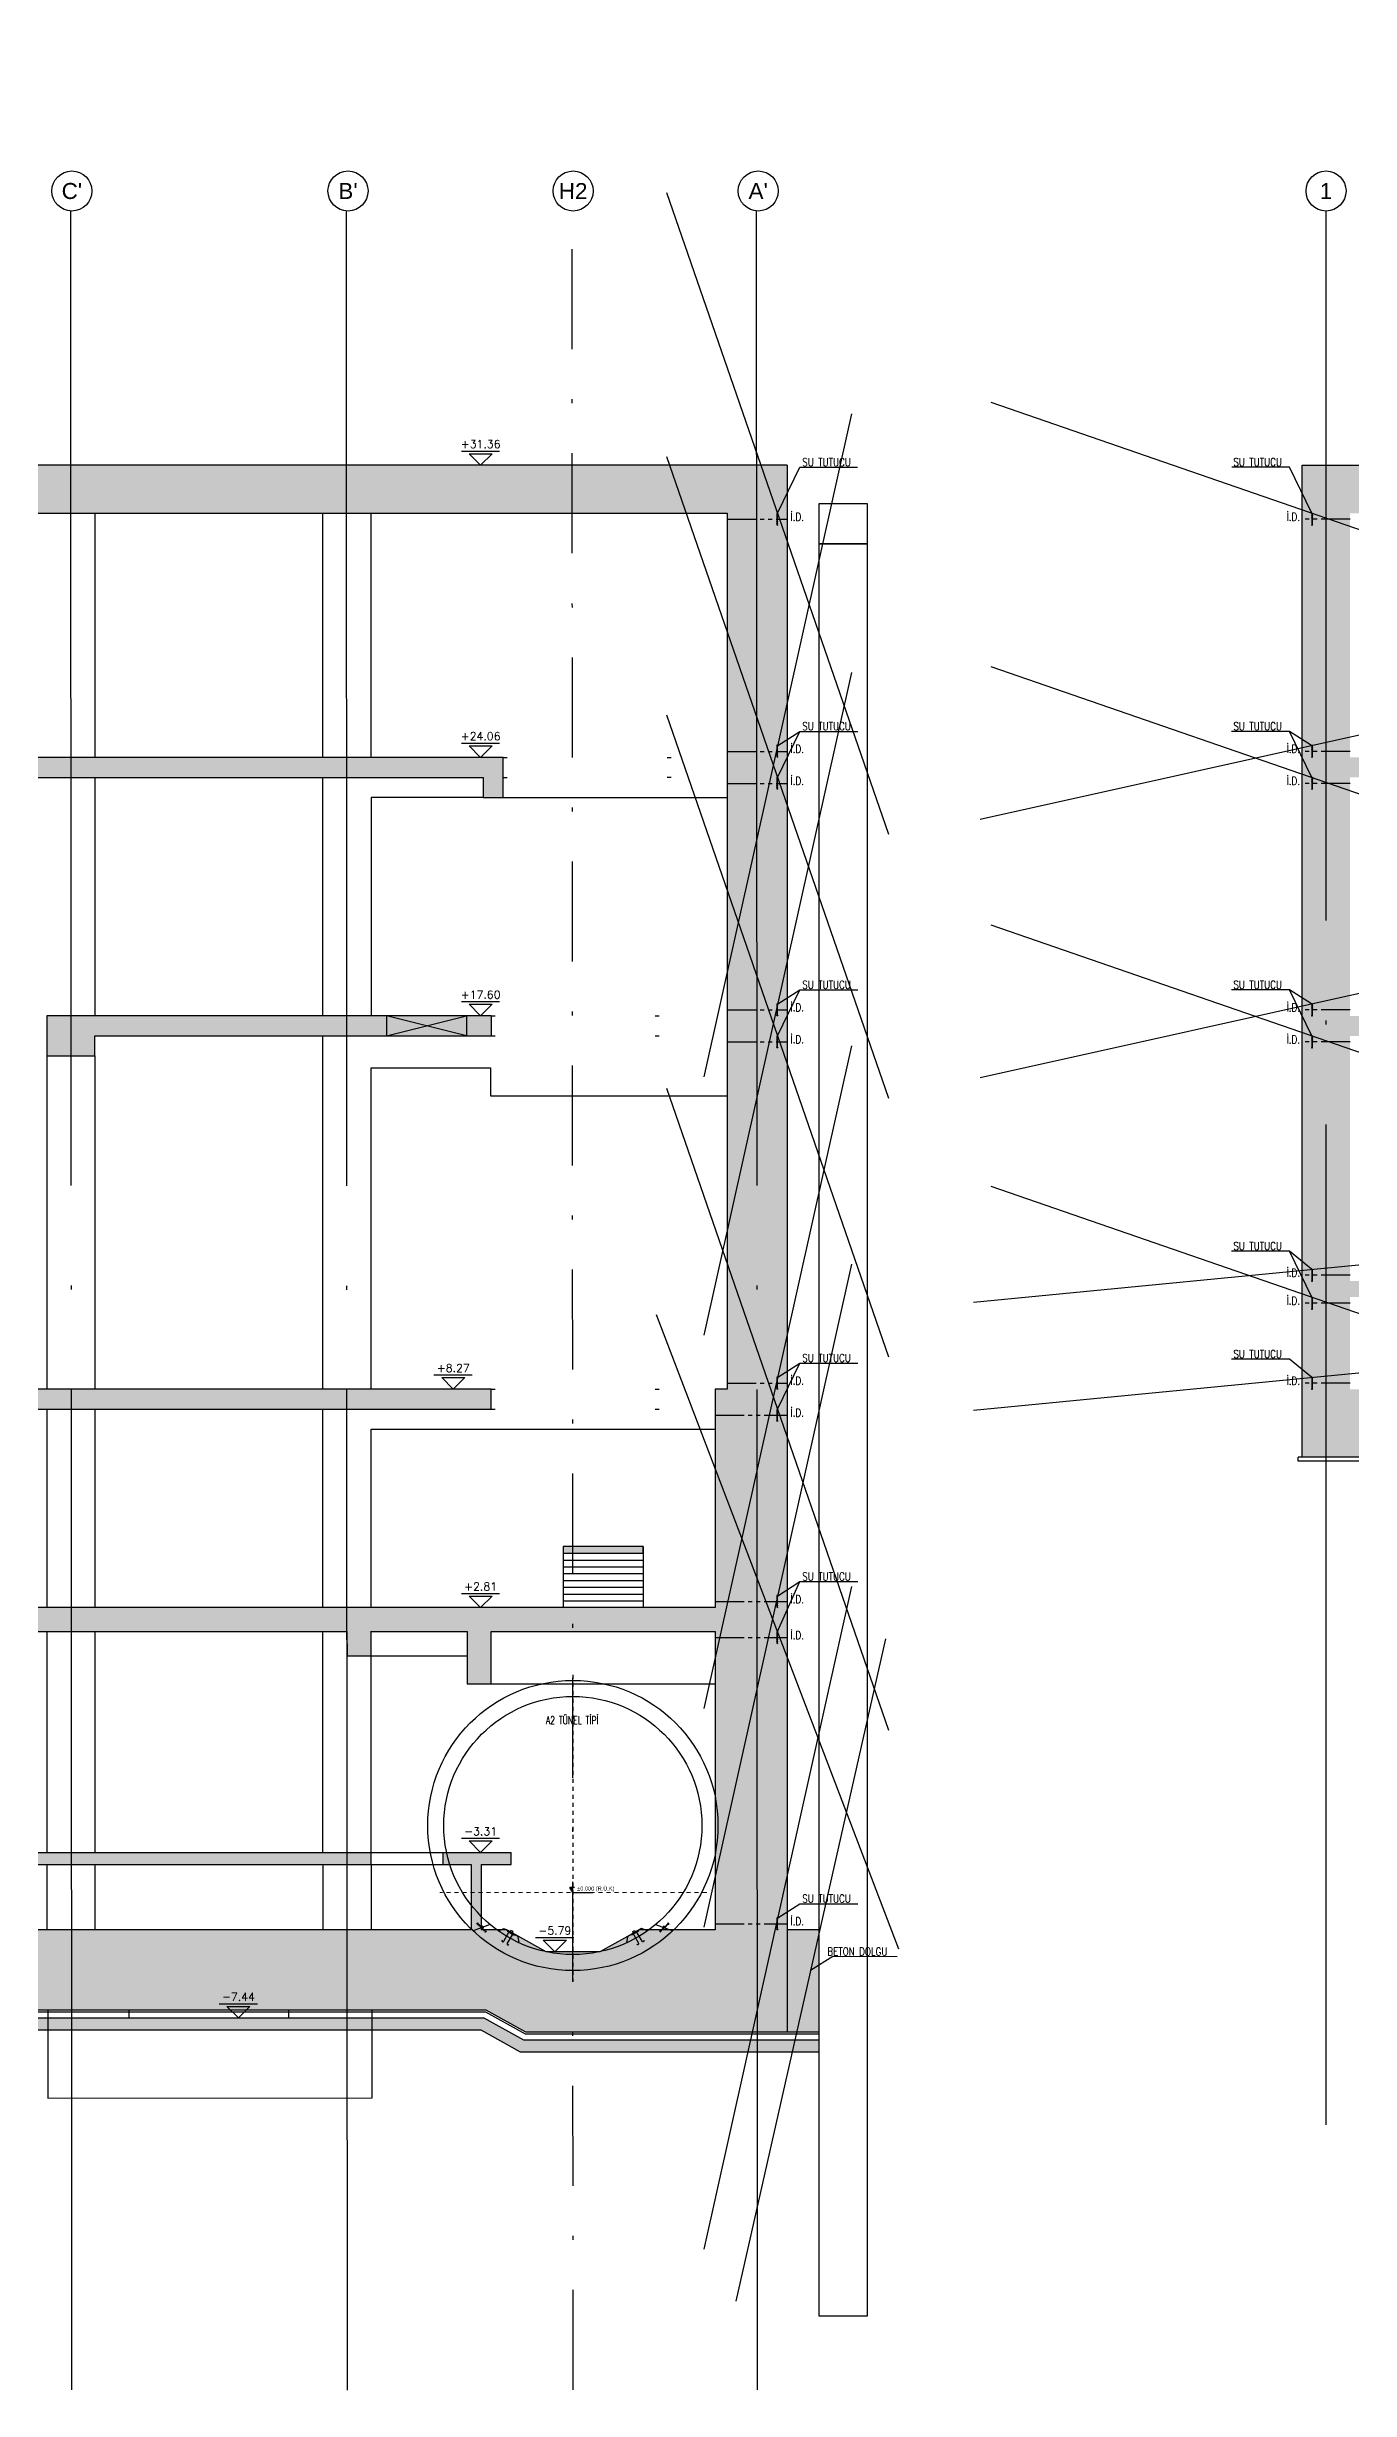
# Model space of a CAD drawing. Header units: millimetres. Extents: x 400408 to 401363, y 4543987 to 4544157.
# Drawn here: x 400612.6 to 400645.2, y 4544012.9 to 4544071.5 of the extents above; entities that cross this region are included whole.
import ezdxf
from ezdxf.enums import TextEntityAlignment as Align

# ---------------------------------------------------------------- set-up
doc = ezdxf.new("R2010")
doc.units = ezdxf.units.MM
for name, pattern in [('ACAD_ISO05W100', [33, 24, -3, 0, -3, 0, -3]), ('AKS', [3, 2.5, -0.25, 0, -0.25]), ('CIZGI', [0.4, 0.25, -0.15]), ('CONTINU', [0]), ('DASHDOT', [1, 0.5, -0.25, 0, -0.25]), ('DASHDOT2', [0.5, 0.25, -0.125, 0, -0.125]), ('Dot', [4, 0, -4]), ('HIDDEN2', [4.7625, 3.175, -1.5875])]:
    doc.linetypes.add(name, pattern=pattern)
for name, color, linetype in [('aks prota', 2, 'AKS'), ('AXIS', 8, 'DASHDOT2'), ('caks prota', 4, 'Continuous'), ('görünüş prota', 4, 'Continuous'), ('inşaat derzi prota', 11, 'Continuous'), ('KALIP', 1, 'Continuous'), ('kesik prota', 2, 'CIZGI'), ('kesit prota', 1, 'Continuous'), ('kesit tarama prota', 252, 'Continuous'), ('KOT', 7, 'Continuous'), ('kot prota', 4, 'Continuous'), ('LINE V2', 7, 'Continuous'), ('not prota', 2, 'Continuous'), ('not yazısı prota', 6, 'Continuous'), ('not çizgisi prota', 4, 'Continuous'), ('OLCU', 5, 'Continuous'), ('PRT-AL-TUNEL_EKSENI', 14, 'DASHDOT2'), ('PRT-CST-rc_level', 6, 'Continuous'), ('PRT-CST-rc_levermark', 4, 'Continuous'), ('st_s_su tutucu', 2, 'Continuous'), ('st_s_ölçü', 4, 'Continuous'), ('taks prota', 7, 'Continuous'), ('WATER STOP_B', 5, 'Continuous')]:
    doc.layers.add(name, color=color, linetype=linetype)
doc.layers.add('PRT-Geo-Axis', color=12, linetype='DASHDOT', lineweight=18)
doc.layers.add('PRT-KD-kazik', color=172, linetype='Continuous', lineweight=25)
doc.styles.add('OLCU', font='romanstw.shx')
doc.styles.add('SIMPLXTW', font='simplxtw.shx', dxfattribs={"width": 0.6, "height": 125})
doc.styles.add('TAKS', font='Arial Unicode.ttf')
doc.styles.add('TEXT250', font='romanstw.shx', dxfattribs={"width": 0.8, "height": 25})
doc.styles.add('TSIMPLEX', font='romanstw.shx')
doc.styles.add('TUNNELCONSULT', font='Arial.ttf')
doc.dimstyles.new('1-50', dxfattribs={"dimtxt": 10, "dimasz": 4, "dimexe": 4, "dimexo": 8, "dimgap": 4, "dimtad": 1, "dimdec": 1, "dimrnd": 0.05, "dimzin": 9, "dimdsep": 46, "dimtxsty": 'OLCU', "dimblk1": 'OBLIQUE', "dimblk2": 'OBLIQUE', "dimsah": 1, "dimcen": 2, "dimdle": 4, "dimclrd": 4, "dimclre": 4, "dimclrt": 3, "dimadec": 1, "dimazin": 0, "dimtfac": 1, "dimtdec": 1, "dimtix": 1, "dimtmove": 2, "dimatfit": 3, "dimldrblk": 'OBLIQUE', "dimfxl": 1, "dimtvp": 1, "dimtolj": 1, "dimtzin": 1, "dimarcsym": 0})

# ---------------------------------------------------------------- blocks, each defined once
blk = doc.blocks.new('KOTK5')
at = {"layer": 'PRT-CST-rc_levermark'}
blk.add_line((217, 160), (-213, 160), dxfattribs=at)
blk.add_lwpolyline([(130, 130), (-130, 130), (0, 0)], close=True, dxfattribs=at)
at = {"layer": 'PRT-CST-rc_level', "style": 'OLCU'}
blk.add_attdef('000.00', text='', height=90, dxfattribs=at).set_placement((0, 193), align=Align.CENTER)
blk = doc.blocks.new('_Oblique')
at = {"layer": 'st_s_ölçü', "lineweight": -2}
blk.add_line((-0.5, -0.5), (0.5, 0.5), dxfattribs=at)
blk = doc.blocks.new('D')
at = {"layer": 'st_s_su tutucu', "linetype": 'CONTINU', "ltscale": 0.2}
for p, q in [((-39988, 52508), (-39993, 52508)), ((-39993, 52508), (-39993, 52507)), ((-39993, 52507), (-39991, 52506)), ((-39991, 52499), (-39992, 52499)), ((-39992, 52499), (-39992, 52498)), ((-39992, 52498), (-39991, 52498)), ((-39991, 52489), (-39992, 52489)), ((-39992, 52489), (-39992, 52488)), ((-39992, 52488), (-39991, 52488)), ((-39991, 52479), (-39992, 52479)), ((-39992, 52479), (-39992, 52478)), ((-39992, 52478), (-39991, 52478)), ((-39991, 52506), (-39991, 52499)), ((-39991, 52498), (-39991, 52489)), ((-39991, 52488), (-39991, 52479)), ((-39991, 52469), (-39991, 52478)), ((-39990, 52506), (-39988, 52507)), ((-39990, 52499), (-39990, 52506)), ((-39989, 52499), (-39990, 52499)), ((-39990, 52489), (-39990, 52498)), ((-39990, 52498), (-39989, 52498)), ((-39989, 52489), (-39990, 52489)), ((-39990, 52479), (-39990, 52488)), ((-39990, 52488), (-39989, 52488)), ((-39989, 52479), (-39990, 52479)), ((-39990, 52478), (-39989, 52478)), ((-39990, 52478), (-39990, 52469)), ((-39989, 52498), (-39989, 52499)), ((-39989, 52488), (-39989, 52489)), ((-39989, 52478), (-39989, 52479)), ((-39988, 52507), (-39988, 52508)), ((-39993, 52449), (-39991, 52450)), ((-39993, 52448), (-39993, 52449)), ((-39988, 52448), (-39993, 52448)), ((-39992, 52468), (-39992, 52469)), ((-39992, 52469), (-39991, 52469)), ((-39991, 52468), (-39992, 52468)), ((-39992, 52458), (-39992, 52459)), ((-39992, 52459), (-39991, 52459)), ((-39991, 52458), (-39992, 52458)), ((-39991, 52459), (-39991, 52468)), ((-39991, 52450), (-39991, 52458)), ((-39990, 52469), (-39989, 52469)), ((-39989, 52468), (-39990, 52468)), ((-39990, 52468), (-39990, 52459)), ((-39990, 52459), (-39989, 52459)), ((-39989, 52458), (-39990, 52458)), ((-39990, 52458), (-39990, 52450)), ((-39990, 52450), (-39988, 52449)), ((-39989, 52469), (-39989, 52468)), ((-39989, 52459), (-39989, 52458)), ((-39988, 52449), (-39988, 52448))]:
    blk.add_line(p, q, dxfattribs=at)
blk = doc.blocks.new('KESITKOT')
at = {"layer": 'KOT', "linetype": 'Continuous'}
h = blk.add_hatch(dxfattribs=at)
h.set_pattern_fill('ANSI31', color=5, scale=200, angle=45, style=0)
h.set_pattern_definition([(90, (63253.653, -35392.017), (25, 5e-15), [])])
h.paths.add_polyline_path([(-150, 260), (0, 260), (0, 0)])
at = {"layer": 'KOT', "color": 4, "linetype": 'Continuous'}
for p, q in [((75, 260), (-150, 260)), ((0, 0), (-150, 260)), ((0, 0), (0, 520)), ((0, 0), (1000, 0))]:
    blk.add_line(p, q, dxfattribs=at)
at = {"layer": 'KOT', "color": 7, "linetype": 'Continuous', "style": 'SIMPLXTW', "width": 0.7}
blk.add_attdef('%%P0.000', (216, 100), '', height=200, dxfattribs=at)
blk = doc.blocks.new('A$C05c5180b')
at = {"layer": 'AXIS', "color": 8, "linetype": 'DASHDOT', "ltscale": 3}
blk.add_line((909, 7722), (909, 60), dxfattribs=at)
at = {"layer": 'KALIP'}
for p, q in [((-1158, 1480), (-1585, 1325)), ((-955, 1324), (-806, 1383)), ((-806, 1383), (-459, 1183)), ((-435, 1024), (-459, 1183)), ((2254, 1024), (2278, 1183)), ((2624, 1383), (2278, 1183)), ((2774, 1324), (2624, 1383)), ((2977, 1480), (3404, 1325))]:
    blk.add_line(p, q, dxfattribs=at)
at = {"layer": 'KALIP', "elevation": 0}
for points in [[(-638, 1333), (-658, 1298), (-606, 1268), (-586, 1303)], [(2457, 1333), (2477, 1298), (2425, 1268), (2405, 1303)]]:
    blk.add_lwpolyline(points, close=True, dxfattribs=at)
at = {"layer": 'KALIP'}
for radius in [3625, 3225]:
    blk.add_circle((909, 3955), radius, dxfattribs=at)
at = {"layer": 'LINE V2', "color": 4, "elevation": 0}
for points in [[(-861, 1086, 1), (-818, 1061), (-696, 1274, -0.414214), (-668, 1281), (-616, 1251, -0.414214), (-609, 1224), (-731, 1011, 1), (-688, 986, -1)], [(2680, 1086, -1), (2637, 1061), (2514, 1274, 0.414214), (2487, 1281), (2435, 1251, 0.414214), (2428, 1224), (2550, 1011, -1), (2507, 986, 1)]]:
    blk.add_lwpolyline(points, format="xyb", dxfattribs=at)
for points in [[(-729, 1316), (-556, 1216), (-546, 1233), (-719, 1333)], [(2548, 1316), (2374, 1216), (2364, 1233), (2538, 1333)]]:
    blk.add_lwpolyline(points, close=True, dxfattribs=at)
at = {"layer": 'PRT-Geo-Axis', "linetype": 'DASHDOT', "ltscale": 3}
blk.add_line((4252, 2280), (-2415, 2280), dxfattribs=at)
at = {"layer": 'WATER STOP_B', "color": 3}
for points in [[(-1339, 1405, 0.57735), (-1339, 1408), (-1368, 1436, 0.57735), (-1371, 1435), (-1378, 1408, -0.57735), (-1381, 1407), (-1419, 1444), (-1424, 1439), (-1427, 1443), (-1422, 1447), (-1450, 1474), (-1454, 1469), (-1458, 1472), (-1453, 1477), (-1470, 1493), (-1488, 1490), (-1492, 1494), (-1467, 1520), (-1463, 1515), (-1466, 1498), (-1449, 1481), (-1444, 1486), (-1441, 1483), (-1445, 1478), (-1418, 1452), (-1414, 1457), (-1410, 1453), (-1415, 1448), (-1383, 1418, 0.57735), (-1380, 1419), (-1374, 1445, -0.57735), (-1370, 1446), (-1329, 1405, -0.57735), (-1330, 1402), (-1355, 1395, 0.57735), (-1356, 1392), (-1324, 1361), (-1320, 1366), (-1316, 1363), (-1321, 1358), (-1294, 1332), (-1289, 1337), (-1285, 1333), (-1290, 1328), (-1273, 1312), (-1255, 1316), (-1251, 1312), (-1276, 1286), (-1280, 1290), (-1277, 1308), (-1294, 1324), (-1299, 1319), (-1302, 1323), (-1298, 1327), (-1325, 1354), (-1330, 1349), (-1333, 1352), (-1328, 1357), (-1366, 1394, -0.57735), (-1366, 1397)], [(3158, 1405, -0.57735), (3157, 1408), (3186, 1436, -0.57735), (3190, 1435), (3196, 1408, 0.57735), (3200, 1407), (3238, 1444), (3242, 1439), (3246, 1443), (3241, 1447), (3268, 1474), (3273, 1469), (3277, 1472), (3272, 1477), (3289, 1493), (3307, 1490), (3311, 1494), (3286, 1520), (3282, 1515), (3285, 1498), (3268, 1481), (3263, 1486), (3260, 1483), (3264, 1478), (3237, 1452), (3232, 1457), (3229, 1453), (3234, 1448), (3202, 1418, -0.57735), (3199, 1419), (3193, 1445, 0.57735), (3189, 1446), (3148, 1405, 0.57735), (3148, 1402), (3174, 1395, -0.57735), (3174, 1392), (3143, 1361), (3138, 1366), (3135, 1363), (3140, 1358), (3112, 1332), (3108, 1337), (3104, 1333), (3109, 1328), (3092, 1312), (3074, 1316), (3070, 1312), (3095, 1286), (3099, 1290), (3096, 1308), (3113, 1324), (3118, 1319), (3121, 1323), (3117, 1327), (3144, 1354), (3148, 1349), (3152, 1352), (3147, 1357), (3185, 1394, 0.57735), (3184, 1397)]]:
    blk.add_lwpolyline(points, format="xyb", close=True, dxfattribs=at)
at = {"layer": 'OLCU'}
ref = blk.add_blockref('KESITKOT', (909, 2280), dxfattribs=dict(at, xscale=0.4999999999987873, yscale=0.4999999999987873, zscale=0.4999999999987873))
ref.add_attrib('%%P0.000', '%%P0.000 (R.Ü.K)', (1017, 2330), dxfattribs={"layer": 'KOT', "color": 1, "linetype": 'Continuous', "height": 100, "style": 'TUNNELCONSULT'})
at = {"layer": 'not prota', "style": 'TEXT250', "width": 0.7}
blk.add_text('A2 TÜNEL TİPİ', height=200, dxfattribs=at).set_placement((891, 6585), align=Align.MIDDLE_CENTER)

msp = doc.modelspace()

# ---------------------------------------------------------------- hatches: boundary and pattern name
at = {"layer": 'kesit tarama prota'}
h = msp.add_hatch(color=256, dxfattribs=at)
h.dxf.hatch_style = 1
h.paths.add_polyline_path([(400730.413, 4544024.445), (400706.148, 4544024.445), (400706.148, 4544026.075), (400751.913, 4544026.075), (400751.913, 4544024.445), (400731.753, 4544024.445), (400731.753, 4544021.895), (400765.354, 4544021.895), (400765.354, 4544024.445), (400765.354, 4544037.955), (400765.328, 4544037.955), (400765.328, 4544040.255), (400765.828, 4544040.255), (400765.828, 4544040.455), (400768.207, 4544040.455), (400768.207, 4544037.955), (400765.354, 4544037.955), (400765.354, 4544036.255), (400785.382, 4544036.255), (400786.592, 4544032.505), (400794.689, 4544032.505), (400794.689, 4544061.045), (400786.587, 4544061.045), (400786.587, 4544063.705), (400783.989, 4544063.705), (400783.989, 4544061.045), (400779.689, 4544061.045), (400779.689, 4544064.215), (400779.389, 4544064.215), (400779.389, 4544059.845), (400783.789, 4544059.845), (400783.789, 4544053.745), (400783.789, 4544053.245), (400783.789, 4544047.285), (400783.789, 4544046.785), (400783.789, 4544037.955), (400768.507, 4544037.955), (400768.507, 4544040.255), (400781.989, 4544040.255), (400781.989, 4544040.655), (400765.628, 4544040.655), (400765.628, 4544040.455), (400765.328, 4544040.455), (400765.328, 4544040.845), (400765.028, 4544040.845), (400765.028, 4544041.015), (400764.728, 4544041.015), (400764.728, 4544041.185), (400764.428, 4544041.185), (400764.428, 4544041.355), (400764.128, 4544041.355), (400764.128, 4544041.525), (400763.828, 4544041.525), (400763.828, 4544041.695), (400763.528, 4544041.695), (400763.528, 4544041.865), (400763.228, 4544041.865), (400763.228, 4544042.035), (400762.928, 4544042.035), (400762.928, 4544042.205), (400762.628, 4544042.205), (400762.628, 4544042.375), (400762.328, 4544042.375), (400762.328, 4544042.545), (400762.028, 4544042.545), (400762.028, 4544042.715), (400761.728, 4544042.715), (400761.728, 4544042.885), (400760.528, 4544042.885), (400760.528, 4544043.055), (400760.228, 4544043.055), (400760.228, 4544043.225), (400759.928, 4544043.225), (400759.928, 4544043.395), (400759.628, 4544043.395), (400759.628, 4544043.565), (400759.328, 4544043.565), (400759.328, 4544043.735), (400759.028, 4544043.735), (400759.028, 4544043.905), (400758.728, 4544043.905), (400758.728, 4544044.075), (400758.428, 4544044.075), (400758.428, 4544044.245), (400758.128, 4544044.245), (400758.128, 4544044.415), (400757.828, 4544044.415), (400757.828, 4544044.585), (400757.528, 4544044.585), (400757.528, 4544044.755), (400757.228, 4544044.755), (400757.228, 4544044.925), (400756.928, 4544044.925), (400756.928, 4544045.095), (400755.728, 4544045.095), (400755.728, 4544045.265), (400755.428, 4544045.265), (400755.428, 4544045.435), (400755.128, 4544045.435), (400755.128, 4544045.605), (400754.828, 4544045.605), (400754.828, 4544045.775), (400754.528, 4544045.775), (400754.528, 4544045.945), (400754.228, 4544045.945), (400754.228, 4544046.115), (400753.928, 4544046.115), (400753.928, 4544046.285), (400753.628, 4544046.285), (400753.628, 4544046.455), (400753.328, 4544046.455), (400753.328, 4544046.625), (400753.028, 4544046.625), (400753.028, 4544046.795), (400752.728, 4544046.795), (400752.728, 4544046.965), (400752.428, 4544046.965), (400752.428, 4544047.135), (400752.128, 4544047.135), (400752.128, 4544047.285), (400736.904, 4544047.285), (400736.904, 4544053.195), (400736.604, 4544053.195), (400736.604, 4544047.285), (400730.604, 4544047.285), (400730.604, 4544053.195), (400730.304, 4544053.195), (400730.304, 4544047.285), (400730.304, 4544047.185), (400730.054, 4544047.185), (400730.054, 4544047.285), (400714.794, 4544047.285), (400714.794, 4544046.785), (400749.578, 4544046.785), (400749.578, 4544045.285), (400753.9, 4544045.285), (400761.92, 4544040.655), (400717.094, 4544040.655), (400717.094, 4544040.255), (400762.407, 4544040.255), (400762.407, 4544037.955), (400741.624, 4544037.955), (400741.624, 4544040.205), (400741.324, 4544040.205), (400741.324, 4544037.955), (400724.324, 4544037.955), (400724.324, 4544040.205), (400724.024, 4544040.205), (400724.024, 4544037.955), (400717.194, 4544037.955), (400717.194, 4544036.955), (400762.292, 4544036.955), (400762.292, 4544032.495), (400717.194, 4544032.495), (400717.194, 4544030.995), (400715.094, 4544030.995), (400715.094, 4544032.495), (400697.783, 4544032.495), (400697.783, 4544032.295), (400697.483, 4544032.295), (400697.483, 4544032.685), (400697.193, 4544032.685), (400697.193, 4544032.855), (400696.903, 4544032.855), (400696.903, 4544033.025), (400696.613, 4544033.025), (400696.613, 4544033.195), (400696.323, 4544033.195), (400696.323, 4544033.365), (400696.033, 4544033.365), (400696.033, 4544033.535), (400695.743, 4544033.535), (400695.743, 4544033.705), (400695.453, 4544033.705), (400695.453, 4544033.875), (400695.163, 4544033.875), (400695.163, 4544034.045), (400694.873, 4544034.045), (400694.873, 4544034.215), (400694.583, 4544034.215), (400694.583, 4544034.385), (400694.293, 4544034.385), (400694.293, 4544034.555), (400694.003, 4544034.555), (400694.003, 4544034.725), (400693.713, 4544034.725), (400693.713, 4544034.895), (400693.423, 4544034.895), (400693.423, 4544035.065), (400693.133, 4544035.065), (400693.133, 4544035.235), (400691.643, 4544035.235), (400691.643, 4544035.405), (400691.353, 4544035.405), (400691.353, 4544035.575), (400691.063, 4544035.575), (400691.063, 4544035.745), (400690.773, 4544035.745), (400690.773, 4544035.915), (400690.483, 4544035.915), (400690.483, 4544036.085), (400690.193, 4544036.085), (400690.193, 4544036.255), (400689.903, 4544036.255), (400689.903, 4544036.425), (400689.613, 4544036.425), (400689.613, 4544036.595), (400689.323, 4544036.595), (400689.323, 4544036.765), (400689.033, 4544036.765), (400689.033, 4544036.935), (400688.743, 4544036.935), (400688.743, 4544037.105), (400688.453, 4544037.105), (400688.453, 4544037.275), (400688.163, 4544037.275), (400688.163, 4544037.445), (400687.873, 4544037.445), (400687.873, 4544037.615), (400687.583, 4544037.615), (400687.583, 4544037.785), (400687.293, 4544037.785), (400687.293, 4544037.955), (400685.803, 4544037.955), (400685.803, 4544038.125), (400685.513, 4544038.125), (400685.513, 4544038.295), (400685.223, 4544038.295), (400685.223, 4544038.465), (400684.933, 4544038.465), (400684.933, 4544038.635), (400684.643, 4544038.635), (400684.643, 4544038.805), (400684.353, 4544038.805), (400684.353, 4544038.975), (400684.063, 4544038.975), (400684.063, 4544039.145), (400683.773, 4544039.145), (400683.773, 4544039.315), (400683.483, 4544039.315), (400683.483, 4544039.485), (400683.193, 4544039.485), (400683.193, 4544039.655), (400682.903, 4544039.655), (400682.903, 4544039.825), (400682.613, 4544039.825), (400682.613, 4544039.995), (400682.323, 4544039.995), (400682.323, 4544040.165), (400682.033, 4544040.165), (400682.033, 4544040.335), (400681.743, 4544040.335), (400681.743, 4544040.505), (400681.453, 4544040.505), (400681.453, 4544040.655), (400654.889, 4544040.655), (400654.889, 4544046.785), (400662.439, 4544046.785), (400662.439, 4544047.285), (400654.889, 4544047.285), (400654.889, 4544053.245), (400691.35, 4544053.245), (400691.35, 4544053.745), (400654.889, 4544053.745), (400654.889, 4544059.845), (400673.196, 4544059.845), (400673.196, 4544062.425), (400672.896, 4544062.425), (400672.896, 4544061.045), (400654.689, 4544061.045), (400654.689, 4544061.575), (400652.089, 4544061.575), (400652.089, 4544061.045), (400643.989, 4544061.045), (400643.989, 4544036.255), (400655.78, 4544036.255), (400656.989, 4544032.505), (400663.739, 4544032.505), (400664.949, 4544036.255), (400680.741, 4544036.255), (400683.421, 4544030.895), (400692.708, 4544030.895), (400692.708, 4544032.495), (400691.643, 4544032.495), (400691.643, 4544035.035), (400692.788, 4544035.035), (400697.183, 4544032.459), (400697.183, 4544031.465), (400695.766, 4544031.465), (400695.766, 4544032.095), (400694.611, 4544032.095), (400694.611, 4544032.495), (400692.708, 4544032.495), (400692.708, 4544030.895), (400692.708, 4544024.445), (400692.708, 4544021.895), (400730.413, 4544021.895)])
h.paths.add_polyline_path([(400704.447, 4544026.375), (400704.447, 4544026.075), (400705.722, 4544026.075), (400705.722, 4544024.445), (400704.633, 4544024.445), (400702.95, 4544023.895), (400700.67, 4544023.895), (400698.987, 4544024.445), (400695.771, 4544024.445), (400695.771, 4544030.595), (400701.213, 4544030.595), (400701.213, 4544031.895), (400714.494, 4544031.895), (400714.494, 4544030.395), (400717.794, 4544030.395), (400717.794, 4544031.895), (400762.292, 4544031.895), (400762.292, 4544024.445), (400759.075, 4544024.445), (400757.392, 4544023.895), (400755.112, 4544023.895), (400753.429, 4544024.445), (400752.34, 4544024.445), (400752.34, 4544026.075), (400753.615, 4544026.075), (400753.615, 4544026.375)], flags=16)
h.paths.add_polyline_path([(400700.613, 4544030.995), (400697.483, 4544030.995), (400697.483, 4544032.095), (400697.983, 4544032.095), (400697.983, 4544032.295), (400700.613, 4544032.295)], flags=16)
h.paths.add_polyline_path([(400691.343, 4544032.495), (400685.121, 4544032.495), (400685.121, 4544037.355), (400685.121, 4544037.955), (400679.934, 4544037.955), (400679.934, 4544040.455), (400681.142, 4544040.455), (400685.121, 4544038.123), (400685.121, 4544037.955), (400685.121, 4544037.355), (400686.339, 4544037.355), (400691.343, 4544034.466)], flags=16)
h.paths.add_polyline_path([(400679.634, 4544037.955), (400662.339, 4544037.955), (400662.039, 4544037.955), (400662.039, 4544034.205), (400658.689, 4544034.205), (400658.689, 4544037.955), (400658.389, 4544037.955), (400654.889, 4544037.955), (400654.889, 4544040.255), (400679.634, 4544040.255)], flags=16)
h.paths.add_polyline_path([(400750.178, 4544045.785), (400750.178, 4544047.085), (400751.811, 4544047.085), (400754.034, 4544045.825), (400754.034, 4544045.785)], flags=16)
h.paths.add_polyline_path([(400755.728, 4544044.807), (400755.728, 4544044.895), (400756.576, 4544044.895), (400760.228, 4544042.825), (400760.228, 4544042.209)], flags=16)
h.paths.add_polyline_path([(400760.528, 4544042.036), (400760.528, 4544042.685), (400761.376, 4544042.685), (400765.028, 4544040.615), (400765.028, 4544037.955), (400762.907, 4544037.955), (400762.907, 4544040.662)], flags=16)
h.paths.add_polyline_path([(400654.289, 4544037.955), (400650.889, 4544037.955), (400650.889, 4544059.845), (400652.389, 4544059.845), (400652.389, 4544061.275), (400654.289, 4544061.275)], flags=16)
h.paths.add_polyline_path([(400650.389, 4544037.955), (400645.189, 4544037.955), (400645.189, 4544040.255), (400650.389, 4544040.255)], flags=16)
h.paths.add_polyline_path([(400650.389, 4544040.655), (400645.189, 4544040.655), (400645.189, 4544046.785), (400650.389, 4544046.785)], flags=16)
h.paths.add_polyline_path([(400650.389, 4544047.285), (400645.189, 4544047.285), (400645.189, 4544053.245), (400650.389, 4544053.245)], flags=16)
h.paths.add_polyline_path([(400650.389, 4544053.745), (400645.189, 4544053.745), (400645.189, 4544059.845), (400650.389, 4544059.845)], flags=16)
h.paths.add_polyline_path([(400784.392, 4544037.955), (400784.392, 4544063.505), (400786.287, 4544063.505), (400786.287, 4544059.845), (400787.792, 4544059.845), (400787.792, 4544037.955)], flags=16)
h.paths.add_polyline_path([(400788.292, 4544034.205), (400788.292, 4544040.255), (400793.489, 4544040.255), (400793.489, 4544037.955), (400793.489, 4544034.205)], flags=16)
h.paths.add_polyline_path([(400788.292, 4544040.655), (400788.292, 4544046.785), (400793.489, 4544046.785), (400793.489, 4544040.655)], flags=16)
h.paths.add_polyline_path([(400788.292, 4544047.285), (400788.292, 4544053.245), (400793.489, 4544053.245), (400793.489, 4544047.285)], flags=16)
h.paths.add_polyline_path([(400788.292, 4544053.745), (400788.292, 4544059.845), (400793.489, 4544059.845), (400793.489, 4544053.745)], flags=16)
h = msp.add_hatch(color=256, dxfattribs=at)
h.dxf.hatch_style = 1
h.paths.add_polyline_path([(400631.124, 4544061.045), (400587.039, 4544061.045), (400587.039, 4544059.845), (400629.624, 4544059.845), (400629.624, 4544037.956), (400629.324, 4544037.956), (400629.324, 4544032.495), (400611.675, 4544032.495), (400611.675, 4544031.895), (400620.123, 4544031.895), (400620.124, 4544031.295), (400620.724, 4544031.295), (400620.724, 4544031.895), (400623.124, 4544031.895), (400623.124, 4544030.595), (400623.724, 4544030.595), (400623.724, 4544031.895), (400629.324, 4544031.895), (400629.324, 4544024.445), (400627.433, 4544024.445), (400626.444, 4544023.895), (400625.104, 4544023.895), (400624.114, 4544024.445), (400623.474, 4544024.445), (400623.474, 4544026.075), (400624.224, 4544026.075), (400624.224, 4544026.375), (400622.525, 4544026.375), (400622.525, 4544026.075), (400623.224, 4544026.075), (400623.224, 4544024.445), (400612.199, 4544024.445), (400612.199, 4544022.445), (400623.596, 4544022.445), (400624.585, 4544021.895), (400626.962, 4544021.895), (400627.952, 4544021.895), (400631.124, 4544021.895)])
h = msp.add_hatch(color=256, dxfattribs=at)
h.dxf.hatch_style = 1
h.paths.add_polyline_path([(400624.024, 4544053.745), (400587.039, 4544053.745), (400587.039, 4544052.945), (400589.925, 4544052.945), (400589.925, 4544053.245), (400623.524, 4544053.245), (400623.524, 4544052.745), (400624.024, 4544052.745)])
h = msp.add_hatch(color=256, dxfattribs=at)
h.dxf.hatch_style = 1
h.paths.add_polyline_path([(400623.724, 4544047.285), (400612.624, 4544047.285), (400612.624, 4544046.285), (400613.824, 4544046.285), (400613.824, 4544046.785), (400623.724, 4544046.785)])
h = msp.add_hatch(color=256, dxfattribs=at)
h.dxf.hatch_style = 1
h.paths.add_polyline_path([(400623.724, 4544037.955), (400588.424, 4544037.955), (400588.424, 4544021.895), (400594.438, 4544021.895), (400595.434, 4544022.445), (400607.399, 4544022.445), (400607.399, 4544024.445), (400596.324, 4544024.445), (400596.324, 4544026.075), (400597.025, 4544026.075), (400597.025, 4544026.375), (400595.324, 4544026.375), (400595.324, 4544026.075), (400596.074, 4544026.075), (400596.074, 4544024.445), (400595.434, 4544024.445), (400594.438, 4544023.892), (400593.109, 4544023.892), (400592.114, 4544024.445), (400590.224, 4544024.445), (400590.224, 4544031.895), (400607.875, 4544031.895), (400607.875, 4544032.495), (400590.224, 4544032.495), (400590.224, 4544036.955), (400600.024, 4544036.955), (400600.024, 4544037.455), (400623.724, 4544037.455)])
h = msp.add_hatch(color=256, dxfattribs=at)
h.dxf.hatch_style = 1
h.paths.add_polyline_path([(400627.524, 4544034.025), (400625.524, 4544034.025), (400625.524, 4544033.855), (400627.524, 4544033.855)], flags=17)
h = msp.add_hatch(color=256, dxfattribs=at)
h.dxf.hatch_style = 1
h.paths.add_polyline_path([(400620.725, 4544026.375), (400598.824, 4544026.375), (400598.824, 4544026.075), (400620.725, 4544026.075)])
h = msp.add_hatch(color=256, dxfattribs=at)
h.dxf.hatch_style = 1
h.paths.add_polyline_path([(400631.924, 4544024.445), (400631.126, 4544024.445), (400631.126, 4544021.895), (400631.924, 4544021.895)])
h = msp.add_hatch(dxfattribs=at)
h.set_pattern_fill('AR-CONC', color=253, scale=0.001)
h.set_pattern_definition([(50, (401042.08825, 4543716.5053), (0.18218467, -0.015939086), [0.01905, -0.20955]), (355, (401042.08825, 4543716.5053), (-0.03524342, 0.191056845), [0.01524, -0.167640584]), (100.451445, (401042.10343, 4543716.50398), (0.146941247, 0.17511775), [0.01619001, -0.178090245]), (46.1842, (401042.08825, 4543716.5561), (0.27107904, -0.04204233), [0.028575, -0.314325]), (96.63556, (401042.11084, 4543716.5526), (0.23740413, 0.24742612), [0.02428502, -0.26713561]), (351.18415, (401042.08825, 4543716.5561), (0.23740413, 0.24742612), [0.02285997, -0.25145973]), (21, (401042.11365, 4543716.5434), (0.15161439, -0.1022652), [0.01905, -0.20955]), (326, (401042.11365, 4543716.5434), (0.06180203, 0.184187966), [0.01524, -0.16764]), (71.451445, (401042.12629, 4543716.53489), (0.21341642, 0.08192277), [0.01619001, -0.17808994]), (37.5, (401042.08825, 4543716.50531), (0.003088603, 0.084555039), [0, -0.165608, 0, -0.17018, 0, -0.168275]), (7.5, (401042.08825, 4543716.50531), (0.066819663, 0.100180575), [0, -0.097028, 0, -0.161798, 0, -0.064135]), (327.5, (401042.03161, 4543716.50531), (0.135590595, -0.005728744), [0, -0.0635, 0, -0.19812, 0, -0.26289]), (317.5, (401042.00621, 4543716.50531), (0.148129181, 0.02542649), [0, -0.08255, 0, -0.131572, 0, -0.18669])])
h.paths.add_polyline_path([(400623.544, 4544022.245), (400595.486, 4544022.245), (400594.49, 4544021.692), (400593.057, 4544021.692), (400592.062, 4544021.695), (400587.624, 4544021.695), (400587.624, 4544021.395), (400591.985, 4544021.395), (400592.979, 4544021.392), (400594.568, 4544021.392), (400595.563, 4544021.945), (400623.466, 4544021.945), (400624.455, 4544021.395), (400627.092, 4544021.395), (400628.081, 4544021.395), (400631.924, 4544021.395), (400631.924, 4544021.695), (400628.003, 4544021.695), (400627.014, 4544021.695), (400624.533, 4544021.695)])

# ---------------------------------------------------------------- linework, layer by layer
at = {"layer": 'aks prota', "ltscale": 10}
for p, q in [((400613.249, 4544012.944), (400613.224, 4544067.399)), ((400620.133, 4544012.94), (400620.108, 4544067.395)), ((400630.383, 4544012.944), (400630.358, 4544067.399)), ((400644.589, 4544019.57), (400644.589, 4544067.399))]:
    msp.add_line(p, q, dxfattribs=at)
at = {"layer": 'caks prota', "ltscale": 0.05}
for centre in [(400613.249, 4544067.899), (400620.149, 4544067.899), (400625.774, 4544067.899), (400630.399, 4544067.899), (400644.587, 4544067.899)]:
    msp.add_circle(centre, 0.5, dxfattribs=at)
at = {"layer": 'görünüş prota'}
for p, q in [((400613.824, 4544059.845), (400613.824, 4544053.745)), ((400619.524, 4544053.745), (400619.524, 4544059.845)), ((400620.724, 4544053.745), (400620.724, 4544059.845)), ((400613.824, 4544053.245), (400613.824, 4544047.285)), ((400619.524, 4544047.285), (400619.524, 4544053.245)), ((400619.524, 4544037.955), (400619.524, 4544046.785)), ((400612.624, 4544046.285), (400612.624, 4544037.955)), ((400613.824, 4544046.285), (400613.824, 4544037.955)), ((400623.709, 4544045.985), (400623.709, 4544045.286)), ((400612.624, 4544037.455), (400612.624, 4544032.495)), ((400613.824, 4544037.455), (400613.824, 4544032.495)), ((400619.524, 4544032.495), (400619.524, 4544037.455)), ((400612.624, 4544031.895), (400612.624, 4544026.375)), ((400613.824, 4544031.895), (400613.824, 4544026.375)), ((400619.524, 4544026.375), (400619.524, 4544031.895)), ((400620.724, 4544026.375), (400620.724, 4544031.295)), ((400612.624, 4544026.075), (400612.624, 4544024.445)), ((400613.824, 4544026.075), (400613.824, 4544024.445)), ((400619.524, 4544026.075), (400619.524, 4544024.445)), ((400620.725, 4544026.075), (400620.724, 4544024.445))]:
    msp.add_line(p, q, dxfattribs=at)
at = {"layer": 'görünüş prota', "color": 4}
for p, q in [((400625.524, 4544034.025), (400625.524, 4544032.495)), ((400627.524, 4544034.025), (400627.524, 4544032.495))]:
    msp.add_line(p, q, dxfattribs=at)
at = {"layer": 'görünüş prota', "color": 4, "linetype": 'Dot'}
for points in [[(400624.024, 4544053.745), (400629.624, 4544053.745)], [(400624.024, 4544053.245), (400629.624, 4544053.246)], [(400623.724, 4544047.286), (400629.624, 4544047.286)], [(400623.724, 4544046.785), (400629.624, 4544046.786)], [(400623.724, 4544037.955), (400629.324, 4544037.956)], [(400623.724, 4544037.456), (400629.324, 4544037.456)]]:
    msp.add_lwpolyline(points, dxfattribs=at)
at = {"layer": 'görünüş prota'}
for points in [[(400623.524, 4544052.745), (400620.724, 4544052.745), (400620.724, 4544047.285)], [(400624.024, 4544052.745), (400629.624, 4544052.745)], [(400620.724, 4544037.955), (400620.724, 4544045.985), (400623.709, 4544045.985)], [(400623.709, 4544045.286), (400629.624, 4544045.286)], [(400620.724, 4544032.495), (400620.724, 4544036.955), (400629.324, 4544036.955)], [(400643.989, 4544036.255), (400643.889, 4544036.255)], [(400689.327, 4544030.795), (400683.359, 4544030.795), (400680.679, 4544036.155), (400665.011, 4544036.155), (400663.801, 4544032.405), (400656.928, 4544032.405), (400655.718, 4544036.155), (400643.889, 4544036.155), (400643.889, 4544036.255)], [(400620.724, 4544031.295), (400623.124, 4544031.295)], [(400623.724, 4544030.595), (400629.324, 4544030.595)], [(400587.624, 4544021.845), (400592.101, 4544021.845), (400593.096, 4544021.842), (400594.451, 4544021.842), (400595.447, 4544022.395), (400623.583, 4544022.395), (400624.572, 4544021.845), (400626.975, 4544021.845), (400627.964, 4544021.845), (400631.924, 4544021.845)], [(400612.649, 4544022.443), (400612.649, 4544020.24), (400620.749, 4544020.242), (400620.749, 4544022.445)], [(400614.674, 4544022.445), (400614.674, 4544022.242), (400618.674, 4544022.242), (400618.674, 4544022.445)], [(400587.624, 4544021.695), (400592.062, 4544021.695), (400593.057, 4544021.692), (400594.49, 4544021.692), (400595.486, 4544022.245), (400623.544, 4544022.245), (400624.533, 4544021.695), (400627.014, 4544021.695), (400628.003, 4544021.695), (400631.924, 4544021.695)], [(400587.624, 4544021.395), (400591.985, 4544021.395), (400592.979, 4544021.392), (400594.568, 4544021.392), (400595.563, 4544021.945), (400623.466, 4544021.945), (400624.455, 4544021.395), (400627.092, 4544021.395), (400628.081, 4544021.395), (400631.924, 4544021.395), (400631.924, 4544021.845)]]:
    msp.add_lwpolyline(points, dxfattribs=at)
at = {"layer": 'görünüş prota', "color": 4}
for points in [[(400625.524, 4544033.685), (400627.524, 4544033.685)], [(400625.524, 4544033.515), (400627.524, 4544033.515)], [(400625.524, 4544033.345), (400627.524, 4544033.345)], [(400625.524, 4544033.175), (400627.524, 4544033.175)], [(400625.524, 4544033.005), (400627.524, 4544033.005)], [(400625.524, 4544032.835), (400627.524, 4544032.835)], [(400625.524, 4544032.665), (400627.524, 4544032.665)]]:
    msp.add_lwpolyline(points, dxfattribs=at)
at = {"layer": 'görünüş prota', "linetype": 'HIDDEN2'}
for points in [[(400620.724, 4544026.375), (400622.525, 4544026.375)], [(400620.724, 4544026.075), (400622.525, 4544026.075)]]:
    msp.add_lwpolyline(points, dxfattribs=at)
at = {"layer": 'inşaat derzi prota', "linetype": 'ACAD_ISO05W100', "ltscale": 0.03}
for points in [[(400629.624, 4544059.695), (400631.124, 4544059.695)], [(400645.189, 4544059.695), (400643.989, 4544059.695)], [(400629.624, 4544053.895), (400631.124, 4544053.895)], [(400645.189, 4544053.895), (400643.989, 4544053.895)], [(400629.624, 4544053.095), (400631.124, 4544053.095)], [(400645.189, 4544053.095), (400643.989, 4544053.095)], [(400629.624, 4544047.436), (400631.124, 4544047.436)], [(400645.189, 4544047.435), (400643.989, 4544047.435)], [(400629.624, 4544046.636), (400631.124, 4544046.636)], [(400645.189, 4544046.635), (400643.989, 4544046.635)], [(400645.189, 4544040.805), (400643.989, 4544040.805)], [(400645.189, 4544040.105), (400643.989, 4544040.105)], [(400629.624, 4544038.106), (400631.124, 4544038.106)], [(400645.189, 4544038.105), (400643.989, 4544038.105)], [(400629.324, 4544037.306), (400631.124, 4544037.306)], [(400629.324, 4544032.645), (400631.124, 4544032.645)], [(400629.324, 4544031.745), (400631.124, 4544031.745)], [(400629.324, 4544024.595), (400631.124, 4544024.595)]]:
    msp.add_lwpolyline(points, dxfattribs=at)
at = {"layer": 'kesik prota', "ltscale": 10}
msp.add_lwpolyline([(400621.108, 4544047.285), (400621.108, 4544046.785), (400623.109, 4544047.285), (400623.109, 4544046.785), (400621.108, 4544047.285)], dxfattribs=at)
at = {"layer": 'kesit prota', "color": 1}
for p, q in [((400631.124, 4544061.045), (400631.124, 4544021.895)), ((400623.724, 4544047.285), (400623.724, 4544046.785)), ((400598.824, 4544026.375), (400620.725, 4544026.375)), ((400598.824, 4544026.075), (400620.725, 4544026.075)), ((400620.725, 4544026.075), (400620.725, 4544026.375)), ((400622.525, 4544026.375), (400624.224, 4544026.375)), ((400622.525, 4544026.075), (400622.525, 4544026.375)), ((400622.525, 4544026.075), (400623.224, 4544026.075)), ((400623.224, 4544026.075), (400623.224, 4544024.445)), ((400623.474, 4544026.075), (400624.224, 4544026.075)), ((400623.474, 4544026.075), (400623.474, 4544024.445)), ((400624.224, 4544026.075), (400624.224, 4544026.375))]:
    msp.add_line(p, q, dxfattribs=at)
for points in [[(400631.124, 4544061.045), (400587.039, 4544061.045)], [(400587.039, 4544059.845), (400629.624, 4544059.845), (400629.624, 4544037.956), (400629.324, 4544037.956), (400629.324, 4544032.495), (400611.675, 4544032.495), (400611.675, 4544031.895), (400620.113, 4544031.895)], [(400587.039, 4544053.745), (400587.039, 4544052.945), (400589.925, 4544052.945), (400589.925, 4544053.245), (400623.524, 4544053.245), (400623.524, 4544052.745), (400624.024, 4544052.745), (400624.024, 4544053.745), (400587.039, 4544053.745)], [(400596.074, 4544024.445), (400595.434, 4544024.445), (400594.438, 4544023.892), (400593.109, 4544023.892), (400592.114, 4544024.445), (400590.224, 4544024.445), (400590.224, 4544031.895), (400607.875, 4544031.895), (400607.875, 4544032.495), (400590.224, 4544032.495), (400590.224, 4544036.955), (400600.024, 4544036.955), (400600.024, 4544037.455), (400623.724, 4544037.455), (400623.724, 4544037.955), (400588.424, 4544037.955), (400588.424, 4544021.895), (400594.438, 4544021.895), (400595.434, 4544022.445)], [(400620.123, 4544031.895), (400620.124, 4544031.295), (400620.724, 4544031.295), (400620.724, 4544031.895)], [(400620.714, 4544031.895), (400623.124, 4544031.895), (400623.124, 4544030.595), (400623.724, 4544030.595), (400623.724, 4544031.895), (400629.324, 4544031.895), (400629.324, 4544024.445), (400627.433, 4544024.445), (400626.444, 4544023.895), (400625.104, 4544023.895), (400624.114, 4544024.445), (400623.474, 4544024.445)], [(400623.224, 4544024.445), (400612.199, 4544024.445), (400612.199, 4544022.445), (400623.596, 4544022.445), (400624.585, 4544021.895), (400626.962, 4544021.895), (400627.952, 4544021.895), (400631.124, 4544021.895)], [(400631.124, 4544021.895), (400631.924, 4544021.895), (400631.924, 4544024.445), (400631.124, 4544024.445)]]:
    msp.add_lwpolyline(points, dxfattribs=at)
at = {"layer": 'kesit prota'}
for points in [[(400655.78, 4544036.255), (400643.989, 4544036.255), (400643.989, 4544061.045), (400652.089, 4544061.045)], [(400623.724, 4544047.285), (400612.624, 4544047.285), (400612.624, 4544046.285), (400613.824, 4544046.285), (400613.824, 4544046.785), (400623.724, 4544046.785)]]:
    msp.add_lwpolyline(points, dxfattribs=at)
at = {"layer": 'kesit prota', "color": 1}
msp.add_lwpolyline([(400625.524, 4544034.025), (400625.524, 4544033.855), (400627.524, 4544033.855), (400627.524, 4544034.025)], close=True, dxfattribs=at)
at = {"layer": 'PRT-AL-TUNEL_EKSENI', "ltscale": 10}
msp.add_line((400625.774, 4544012.944), (400625.75, 4544067.399), dxfattribs=at)
at = {"layer": 'PRT-KD-kazik', "color": 3}
for points in [[(400631.924, 4544060.085), (400633.124, 4544060.085), (400633.124, 4544059.085), (400631.924, 4544059.085)], [(400631.924, 4544059.085), (400633.124, 4544059.085), (400633.124, 4544014.785), (400631.924, 4544014.785)]]:
    msp.add_lwpolyline(points, close=True, dxfattribs=at)

# ---------------------------------------------------------------- block references
at = {"layer": 'kesit prota', "xscale": 0.001, "yscale": 0.001, "zscale": 0.001}
msp.add_blockref('A$C05c5180b', (400624.859, 4544023.095), dxfattribs=at)
at = {"layer": 'kot prota', "linetype": 'CONTINU', "ltscale": 0.1}
ref = msp.add_blockref('KOTK5', (400623.463, 4544061.045), dxfattribs=dict(at, xscale=-0.002222222222222221, yscale=0.002222222222222222, zscale=0.002222222222222222, rotation=359.9999999998683))
ref.add_attrib('000.00', '+31.36', dxfattribs={"layer": 'PRT-CST-rc_level', "height": 0.2, "style": 'OLCU'}).set_placement((400623.463, 4544061.474), align=Align.CENTER)
ref = msp.add_blockref('KOTK5', (400623.463, 4544053.745), dxfattribs=dict(at, xscale=-0.002222222222222221, yscale=0.002222222222222222, zscale=0.002222222222222222, rotation=359.9999999998683))
ref.add_attrib('000.00', '+24.06', dxfattribs={"layer": 'PRT-CST-rc_level', "height": 0.2, "style": 'OLCU'}).set_placement((400623.463, 4544054.174), align=Align.CENTER)
ref = msp.add_blockref('KOTK5', (400623.463, 4544047.285), dxfattribs=dict(at, xscale=-0.002222222222222221, yscale=0.002222222222222222, zscale=0.002222222222222222, rotation=359.9999999998683))
ref.add_attrib('000.00', '+17.60', dxfattribs={"layer": 'PRT-CST-rc_level', "height": 0.2, "style": 'OLCU'}).set_placement((400623.463, 4544047.714), align=Align.CENTER)
ref = msp.add_blockref('KOTK5', (400622.78, 4544037.955), dxfattribs=dict(at, xscale=-0.002222222222222221, yscale=0.002222222222222222, zscale=0.002222222222222222, rotation=359.9999999998683))
ref.add_attrib('000.00', '+8.27', dxfattribs={"layer": 'PRT-CST-rc_level', "height": 0.2, "style": 'OLCU'}).set_placement((400622.78, 4544038.384), align=Align.CENTER)
ref = msp.add_blockref('KOTK5', (400623.463, 4544032.495), dxfattribs=dict(at, xscale=-0.002222222222222221, yscale=0.002222222222222222, zscale=0.002222222222222222, rotation=359.9999999998683))
ref.add_attrib('000.00', '+2.81', dxfattribs={"layer": 'PRT-CST-rc_level', "height": 0.2, "style": 'OLCU'}).set_placement((400623.463, 4544032.924), align=Align.CENTER)
ref = msp.add_blockref('KOTK5', (400623.463, 4544026.375), dxfattribs=dict(at, xscale=-0.002222222222222221, yscale=0.002222222222222222, zscale=0.002222222222222222, rotation=359.9999999998683))
ref.add_attrib('000.00', '-3.31', dxfattribs={"layer": 'PRT-CST-rc_level', "height": 0.2, "style": 'OLCU'}).set_placement((400623.463, 4544026.804), align=Align.CENTER)
ref = msp.add_blockref('KOTK5', (400625.318, 4544023.895), dxfattribs=dict(at, xscale=-0.002222222222222221, yscale=0.002222222222222222, zscale=0.002222222222222222, rotation=359.9999999998683))
ref.add_attrib('000.00', '-5.79', dxfattribs={"layer": 'PRT-CST-rc_level', "height": 0.2, "style": 'OLCU'}).set_placement((400625.318, 4544024.324), align=Align.CENTER)
ref = msp.add_blockref('KOTK5', (400617.411, 4544022.242), dxfattribs=dict(at, xscale=-0.002222222222222221, yscale=0.002222222222222222, zscale=0.002222222222222222, rotation=359.9999999998683))
ref.add_attrib('000.00', '-7.44', dxfattribs={"layer": 'PRT-CST-rc_level', "height": 0.2, "style": 'OLCU'}).set_placement((400617.411, 4544022.671), align=Align.CENTER)
at = {"layer": 'st_s_ölçü', "zscale": 0.004999999999999998, "rotation": 180}
for p, xscale, yscale in [((400830.826, 4544322.086), -0.004999999999999998, 0.004999999999999999), ((400444.288, 4544322.086), 0.004999999999999998, 0.004999999999999998), ((400830.826, 4544316.286), -0.004999999999999998, 0.004999999999999999), ((400444.288, 4544316.286), 0.004999999999999998, 0.004999999999999998), ((400830.826, 4544315.486), -0.004999999999999998, 0.004999999999999999), ((400444.288, 4544315.486), 0.004999999999999998, 0.004999999999999998), ((400830.826, 4544309.827), -0.004999999999999998, 0.004999999999999999), ((400444.288, 4544309.826), 0.004999999999999998, 0.004999999999999998), ((400830.826, 4544309.027), -0.004999999999999998, 0.004999999999999999), ((400444.288, 4544309.026), 0.004999999999999998, 0.004999999999999998), ((400444.288, 4544303.196), 0.004999999999999998, 0.004999999999999998), ((400444.288, 4544302.496), 0.004999999999999998, 0.004999999999999998), ((400830.826, 4544300.497), -0.004999999999999998, 0.004999999999999999), ((400444.288, 4544300.496), 0.004999999999999998, 0.004999999999999998), ((400830.826, 4544299.697), -0.004999999999999998, 0.004999999999999999), ((400830.826, 4544295.036), -0.004999999999999998, 0.004999999999999999), ((400830.826, 4544294.136), -0.004999999999999998, 0.004999999999999999), ((400830.826, 4544286.986), -0.004999999999999998, 0.004999999999999999)]:
    msp.add_blockref('D', p, dxfattribs=dict(at, xscale=xscale, yscale=yscale))

# ---------------------------------------------------------------- texts
at = {"layer": 'not yazısı prota', "ltscale": 0.05, "style": 'TSIMPLEX', "width": 0.8}
for s, p in [('SU TUTUCU', (400631.5, 4544061.022)), ('SU TUTUCU', (400642.273, 4544061.023)), ('İ.D.', (400631.207, 4544059.656)), ('İ.D.', (400643.602, 4544059.656)), ('SU TUTUCU', (400631.5, 4544054.423)), ('SU TUTUCU', (400642.273, 4544054.423)), ('İ.D.', (400631.207, 4544053.856)), ('İ.D.', (400643.602, 4544053.856)), ('İ.D.', (400631.207, 4544053.056)), ('İ.D.', (400643.602, 4544053.056)), ('SU TUTUCU', (400631.5, 4544047.963)), ('SU TUTUCU', (400642.273, 4544047.963)), ('İ.D.', (400631.207, 4544047.397)), ('İ.D.', (400643.602, 4544047.396)), ('İ.D.', (400631.207, 4544046.597)), ('İ.D.', (400643.602, 4544046.596)), ('SU TUTUCU', (400642.273, 4544041.433)), ('İ.D.', (400643.602, 4544040.766)), ('İ.D.', (400643.602, 4544040.066)), ('SU TUTUCU', (400631.5, 4544038.633)), ('SU TUTUCU', (400642.273, 4544038.733)), ('İ.D.', (400631.207, 4544038.067)), ('İ.D.', (400643.602, 4544038.066)), ('İ.D.', (400631.207, 4544037.267)), ('SU TUTUCU', (400631.5, 4544033.173)), ('İ.D.', (400631.207, 4544032.606)), ('İ.D.', (400631.207, 4544031.706)), ('SU TUTUCU', (400631.5, 4544025.123)), ('İ.D.', (400631.207, 4544024.556))]:
    msp.add_text(s, height=0.2, dxfattribs=at).set_placement(p)
msp.add_text('BETON DOLGU', height=0.2, rotation=359.85948, dxfattribs=at).set_placement((400632.125, 4544023.802))
at = {"layer": 'taks prota', "style": 'TAKS'}
for s, p in [("C'", (400613.249, 4544067.899)), ("B'", (400620.149, 4544067.899)), ('H2', (400625.774, 4544067.899)), ("A'", (400630.399, 4544067.899))]:
    msp.add_text(s, height=0.4, rotation=359.50517, dxfattribs=at).set_placement(p, align=Align.MIDDLE_CENTER)
msp.add_text('1', height=0.4, dxfattribs=at).set_placement((400644.587, 4544067.899), align=Align.MIDDLE_CENTER)

# ---------------------------------------------------------------- leaders
at = {"layer": 'not çizgisi prota'}
for points in [[(400630.88, 4544059.845), (400631.439, 4544060.995), (400632.877, 4544060.995)], [(400644.234, 4544059.845), (400643.675, 4544060.995), (400642.237, 4544060.995)], [(400630.88, 4544053.245), (400631.439, 4544054.395), (400632.877, 4544054.395)], [(400644.234, 4544053.245), (400643.675, 4544054.395), (400642.237, 4544054.395)], [(400630.887, 4544054.044), (400631.439, 4544054.395), (400632.889, 4544054.395)], [(400644.227, 4544054.044), (400643.675, 4544054.395), (400642.225, 4544054.395)], [(400630.88, 4544046.786), (400631.439, 4544047.936), (400632.877, 4544047.936)], [(400644.234, 4544046.785), (400643.675, 4544047.935), (400642.237, 4544047.935)], [(400630.887, 4544047.585), (400631.439, 4544047.936), (400632.889, 4544047.936)], [(400644.227, 4544047.584), (400643.675, 4544047.935), (400642.225, 4544047.935)], [(400644.234, 4544040.255), (400643.675, 4544041.405), (400642.237, 4544041.405)], [(400644.227, 4544040.951), (400643.675, 4544041.405), (400642.225, 4544041.405)], [(400630.88, 4544037.456), (400631.439, 4544038.606), (400632.877, 4544038.606)], [(400644.227, 4544038.251), (400643.675, 4544038.705), (400642.225, 4544038.705)], [(400630.887, 4544038.255), (400631.439, 4544038.606), (400632.889, 4544038.606)], [(400630.88, 4544031.895), (400631.439, 4544033.145), (400632.889, 4544033.145)], [(400630.887, 4544032.794), (400631.439, 4544033.145), (400632.889, 4544033.145)], [(400630.887, 4544024.744), (400631.439, 4544025.095), (400632.889, 4544025.095)], [(400631.708, 4544023.437), (400632.261, 4544023.786), (400633.872, 4544023.773)]]:
    msp.add_leader(points, dimstyle='1-50', override={"dimasz": 12, "dimgap": 4, "dimtad": 0}, dxfattribs=at)

doc.saveas('drawing.dxf')
